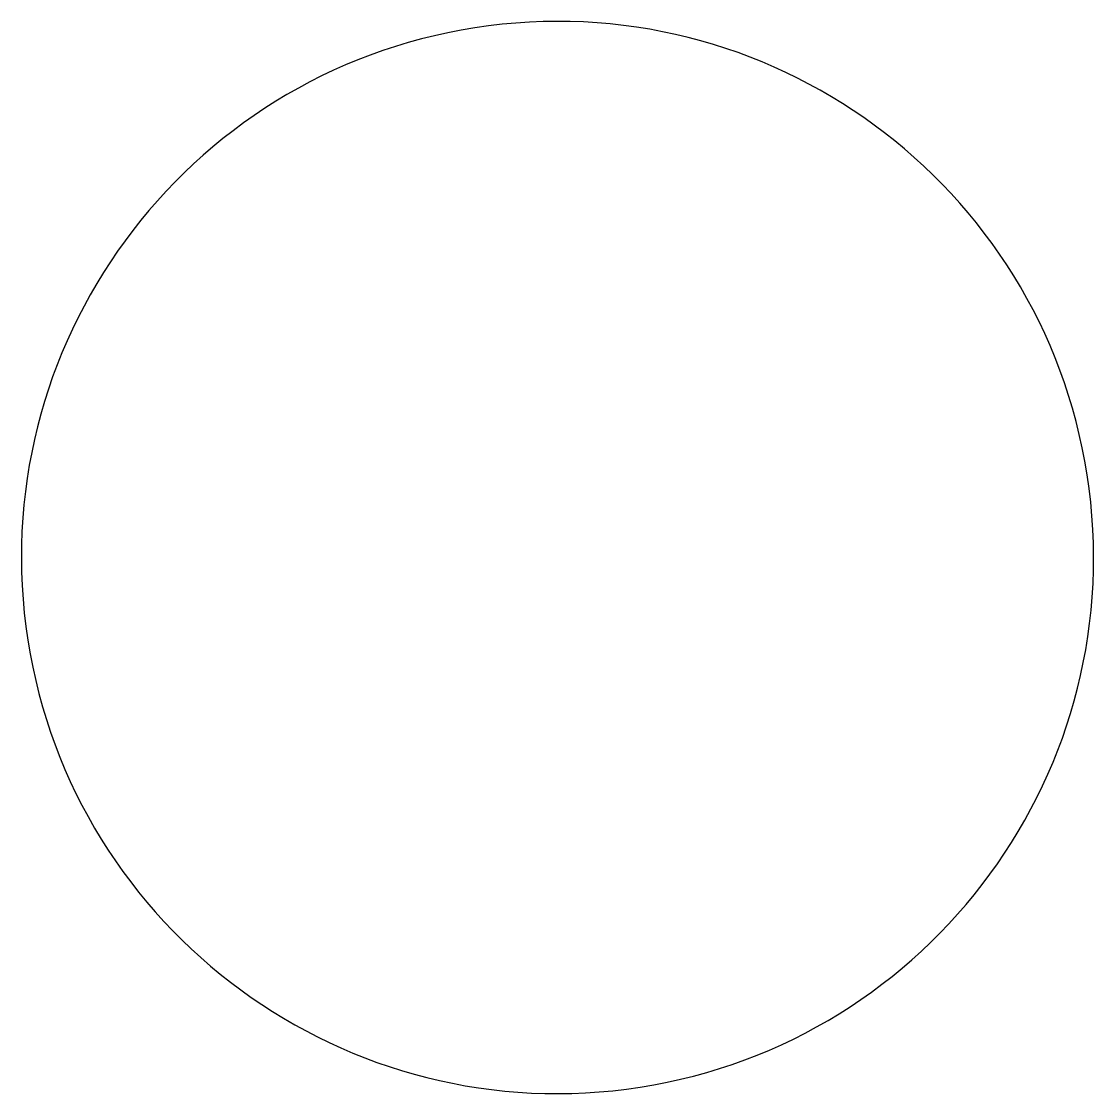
# Model space of a CAD drawing. Extents: x 72.2 to 132.4, y 38.4 to 98.6.
import ezdxf

# ---------------------------------------------------------------- set-up
doc = ezdxf.new("R2010")
doc.units = 0
doc.header["$MEASUREMENT"] = 0
doc.layers.get('0').update_dxf_attribs({"linetype": 'CONTINUOUS'})

msp = doc.modelspace()

# ---------------------------------------------------------------- linework, layer by layer
msp.add_lwpolyline([(72.411382, 64.622337, 1), (132.175066, 72.381129, 1)], format="xyb", close=True)

doc.saveas('drawing.dxf')
